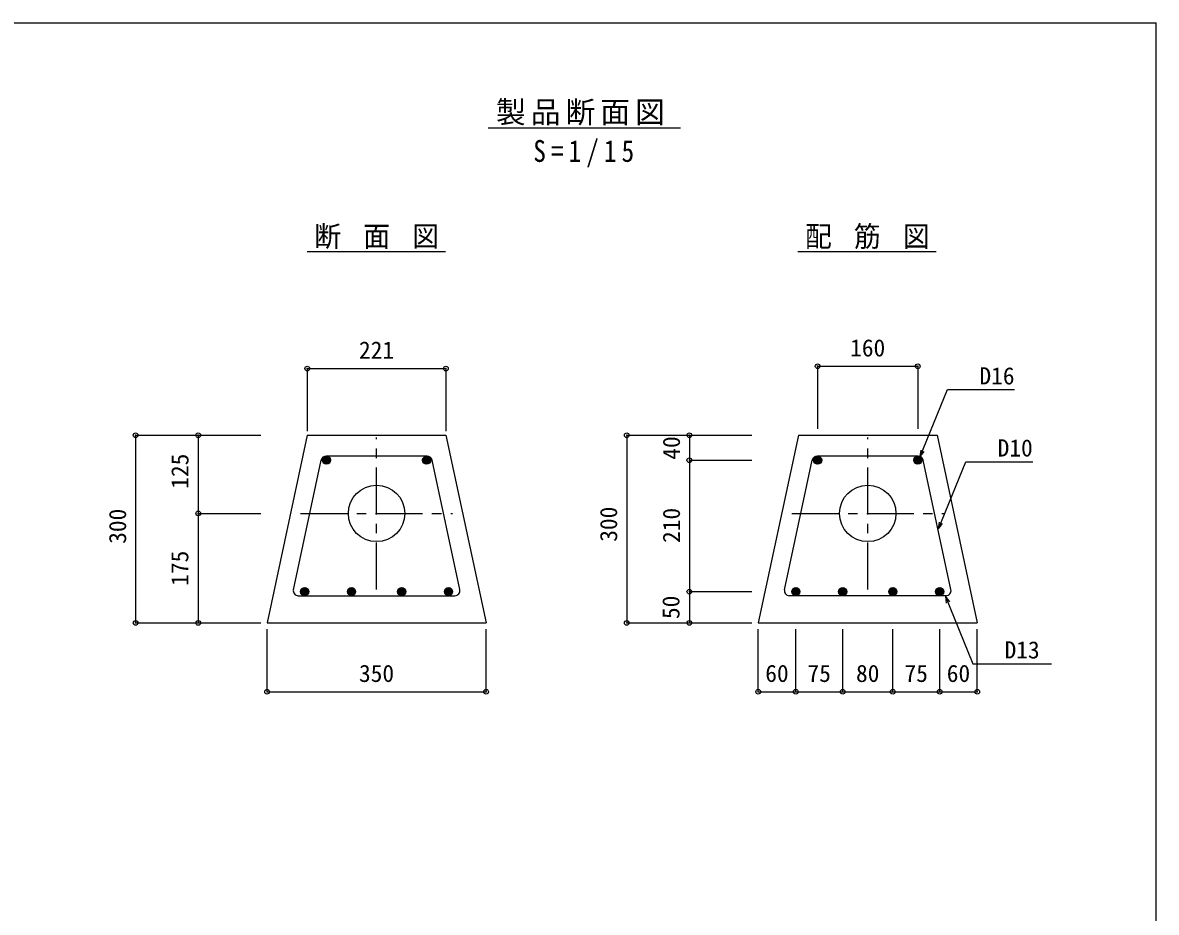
# Model space of a CAD drawing. Units: millimetres at full size, sheet at 1:15. Extents: x -2099 to 2101, y -1453 to 1487.
# Drawn here: x 290 to 2101, y 65 to 1487 of the extents above; entities that cross this region are included whole.
import ezdxf
from ezdxf.enums import TextEntityAlignment as Align

# ---------------------------------------------------------------- set-up
doc = ezdxf.new("R2010")
doc.units = ezdxf.units.MM
doc.header["$LTSCALE"] = 15
doc.header["$PDMODE"] = 32
doc.header["$PDSIZE"] = 7.5
doc.linetypes.add('CHAIN1', pattern=[8, 5, -1, 1, -1])
doc.layers.add('0-0', color=7, linetype='Continuous')
doc.styles.add('ＭＳ ゴシック', font='')
doc.styles.get('ＭＳ ゴシック').set_extended_font_data('MS Gothic')

msp = doc.modelspace()

# ---------------------------------------------------------------- linework, layer by layer
at = {"layer": '0-0', "color": 5}
msp.add_line((-2099.23, 1486.51), (2100.77, 1486.51), dxfattribs=at)
at = {"layer": '0-0', "color": 3}
for p, q in [((1033.46, 1318.28), (1340.74, 1318.28)), ((744.14, 1121.04), (965.35, 1121.04)), ((1528.08, 1121.04), (1749.29, 1121.04)), ((744.33, 827.53), (680.05, 527.53)), ((1529, 827.53), (1464.71, 527.53)), ((680.05, 527.53), (1030.04, 527.53)), ((1464.71, 527.53), (1814.71, 527.53))]:
    msp.add_line(p, q, dxfattribs=at)
at = {"layer": '0-0', "color": 4}
for p, q in [((744.33, 934.03), (744.33, 834.03)), ((1559.71, 937.53), (1559.71, 837.53)), ((470.05, 827.53), (570.05, 827.53)), ((470.05, 827.53), (470.05, 527.53)), ((570.05, 827.53), (670.05, 827.53)), ((570.05, 827.53), (570.05, 702.53)), ((1254.71, 827.53), (1354.71, 827.53)), ((1254.71, 827.53), (1254.71, 527.53)), ((1354.71, 827.53), (1454.71, 827.53)), ((1354.71, 827.53), (1354.71, 787.53)), ((1354.71, 787.53), (1454.71, 787.53)), ((1354.71, 787.53), (1354.71, 577.53)), ((570.05, 702.53), (670.05, 702.53)), ((570.05, 702.53), (570.05, 527.53)), ((1354.71, 577.53), (1454.71, 577.53)), ((1354.71, 577.53), (1354.71, 527.53)), ((470.05, 527.53), (570.05, 527.53)), ((570.05, 527.53), (670.05, 527.53)), ((1254.71, 527.53), (1354.71, 527.53)), ((1354.71, 527.53), (1454.71, 527.53)), ((680.05, 417.53), (680.05, 517.53)), ((1030.04, 417.53), (1030.04, 517.53)), ((1464.71, 417.53), (1464.71, 517.53)), ((1524.71, 417.53), (1524.71, 517.53)), ((1599.71, 417.53), (1599.71, 517.53)), ((1679.71, 417.53), (1679.71, 517.53)), ((1754.71, 417.53), (1754.71, 517.53)), ((1814.71, 417.53), (1814.71, 517.53)), ((680.05, 417.53), (1030.04, 417.53)), ((1464.71, 417.53), (1524.71, 417.53)), ((1524.71, 417.53), (1599.71, 417.53)), ((1599.71, 417.53), (1679.71, 417.53)), ((1679.71, 417.53), (1754.71, 417.53)), ((1754.71, 417.53), (1814.71, 417.53))]:
    msp.add_line(p, q, dxfattribs=at)
at = {"layer": '0-0', "color": 4, "linetype": 'CHAIN1'}
for p, q in [((855.05, 581.03), (855.05, 824.03)), ((1639.71, 581.03), (1639.71, 824.03)), ((733.55, 702.53), (976.55, 702.53)), ((1518.21, 702.53), (1761.21, 702.53))]:
    msp.add_line(p, q, dxfattribs=at)
at = {"layer": '0-0'}
for p, q in [((1723.72, 793.23), (1725.01, 803.65)), ((1723.72, 793.23), (1730.05, 801.6)), ((768.58, 788.21), (775.73, 781.06)), ((768.75, 785.92), (773.44, 781.23)), ((769, 789.91), (777.43, 781.48)), ((769.74, 791.29), (778.81, 782.23)), ((770.75, 792.4), (779.92, 783.23)), ((772, 793.27), (780.79, 784.49)), ((773.55, 793.85), (781.37, 786.03)), ((775.51, 794.01), (781.53, 787.99)), ((928.58, 788.21), (935.73, 781.06)), ((928.75, 785.92), (933.44, 781.23)), ((929, 789.91), (937.43, 781.48)), ((929.74, 791.29), (938.81, 782.23)), ((930.75, 792.4), (939.92, 783.23)), ((932, 793.27), (940.79, 784.49)), ((933.55, 793.85), (941.37, 786.03)), ((935.51, 794.01), (941.53, 787.99)), ((1553.25, 788.21), (1560.4, 781.06)), ((1553.42, 785.92), (1558.11, 781.23)), ((1553.67, 789.91), (1562.1, 781.48)), ((1554.41, 791.29), (1563.48, 782.23)), ((1555.42, 792.4), (1564.59, 783.23)), ((1556.67, 793.27), (1565.46, 784.49)), ((1558.21, 793.85), (1566.04, 786.03)), ((1560.18, 794.01), (1566.2, 787.99)), ((1713.25, 788.21), (1720.4, 781.06)), ((1713.42, 785.92), (1718.11, 781.23)), ((1713.67, 789.91), (1722.1, 781.48)), ((1714.41, 791.29), (1723.48, 782.23)), ((1715.42, 792.4), (1724.59, 783.23)), ((1716.67, 793.27), (1725.46, 784.49)), ((1718.21, 793.85), (1726.04, 786.03)), ((1720.18, 794.01), (1726.2, 787.99)), ((1752.8, 678.03), (1796.32, 785.18)), ((1796.32, 785.18), (1903.47, 785.18)), ((1752.8, 678.03), (1754.1, 688.45)), ((1752.8, 678.03), (1759.13, 686.41)), ((734, 579.91), (742.43, 571.48)), ((734.74, 581.29), (743.81, 572.23)), ((735.75, 582.4), (744.92, 573.23)), ((737, 583.27), (745.79, 574.49)), ((738.55, 583.85), (746.37, 576.03)), ((740.51, 584.01), (746.53, 577.99)), ((809, 579.91), (817.43, 571.48)), ((809.74, 581.29), (818.81, 572.23)), ((810.75, 582.4), (819.92, 573.23)), ((812, 583.27), (820.79, 574.49)), ((813.55, 583.85), (821.37, 576.03)), ((815.51, 584.01), (821.53, 577.99)), ((889, 579.91), (897.43, 571.48)), ((889.74, 581.29), (898.81, 572.23)), ((890.75, 582.4), (899.92, 573.23)), ((892, 583.27), (900.79, 574.49)), ((893.54, 583.85), (901.37, 576.03)), ((895.51, 584.01), (901.53, 577.99)), ((964, 579.91), (972.43, 571.48)), ((964.74, 581.29), (973.81, 572.23)), ((965.75, 582.4), (974.92, 573.23)), ((967, 583.27), (975.79, 574.49)), ((968.54, 583.85), (976.37, 576.03)), ((970.51, 584.01), (976.53, 577.99)), ((1518.67, 579.91), (1527.1, 571.48)), ((1519.41, 581.29), (1528.48, 572.23)), ((1520.42, 582.4), (1529.59, 573.23)), ((1521.67, 583.27), (1530.46, 574.49)), ((1523.21, 583.85), (1531.04, 576.03)), ((1525.18, 584.01), (1531.2, 577.99)), ((1593.67, 579.91), (1602.1, 571.48)), ((1594.41, 581.29), (1603.48, 572.23)), ((1595.42, 582.4), (1604.59, 573.23)), ((1596.67, 583.27), (1605.46, 574.49)), ((1598.21, 583.85), (1606.04, 576.03)), ((1600.18, 584.01), (1606.2, 577.99)), ((1673.67, 579.91), (1682.1, 571.48)), ((1674.41, 581.29), (1683.48, 572.23)), ((1675.42, 582.4), (1684.59, 573.23)), ((1676.67, 583.27), (1685.46, 574.49)), ((1678.21, 583.85), (1686.04, 576.03)), ((1680.18, 584.01), (1686.2, 577.99)), ((1748.67, 579.91), (1757.1, 571.48)), ((1749.41, 581.29), (1758.48, 572.23)), ((1750.42, 582.4), (1759.59, 573.23)), ((1751.67, 583.27), (1760.46, 574.49)), ((1753.21, 583.85), (1761.04, 576.03)), ((1755.18, 584.01), (1761.2, 577.99)), ((733.58, 578.21), (740.73, 571.06)), ((733.75, 575.92), (738.44, 571.23)), ((808.58, 578.21), (815.73, 571.06)), ((808.75, 575.92), (813.44, 571.23)), ((888.58, 578.21), (895.73, 571.06)), ((888.75, 575.92), (893.44, 571.23)), ((963.58, 578.21), (970.73, 571.06)), ((963.75, 575.92), (968.44, 571.23)), ((1518.25, 578.21), (1525.4, 571.06)), ((1518.42, 575.92), (1523.11, 571.23)), ((1593.25, 578.21), (1600.4, 571.06)), ((1593.42, 575.92), (1598.11, 571.23)), ((1673.25, 578.21), (1680.4, 571.06)), ((1673.41, 575.92), (1678.11, 571.23)), ((1748.25, 578.21), (1755.4, 571.06)), ((1748.41, 575.92), (1753.11, 571.23)), ((1763.82, 569.62), (1770.15, 561.25)), ((1763.82, 569.62), (1765.12, 559.2))]:
    msp.add_line(p, q, dxfattribs=at)
at = {"layer": '0-0', "color": 2}
for p, q in [((722.12, 580.7), (766.48, 787.7)), ((935.79, 794.03), (774.3, 794.03)), ((987.96, 580.74), (943.61, 787.7)), ((1506.79, 580.7), (1551.15, 787.7)), ((1720.46, 794.03), (1558.97, 794.03)), ((1772.63, 580.74), (1728.28, 787.7)), ((729.94, 571.02), (980.14, 571.06)), ((1764.81, 571.06), (1514.61, 571.02))]:
    msp.add_line(p, q, dxfattribs=at)
at = {"layer": '0-0', "color": 5}
msp.add_lwpolyline([(-2099.23, 1486.51), (-2099.23, -1453.49), (2100.77, -1453.49), (2100.77, 1486.51)], dxfattribs=at)
at = {"layer": '0-0', "color": 4}
for points in [[(744.33, 934.03), (965.76, 934.03), (965.76, 834.03)], [(1559.71, 937.53), (1719.71, 937.53), (1719.71, 837.53)]]:
    msp.add_lwpolyline(points, dxfattribs=at)
at = {"layer": '0-0'}
for points in [[(1723.72, 793.23), (1767.24, 900.37), (1874.39, 900.37)], [(1763.82, 569.62), (1807.38, 462.49), (1933.5, 462.49)]]:
    msp.add_lwpolyline(points, dxfattribs=at)
at = {"layer": '0-0', "color": 3}
for points in [[(744.33, 827.53), (965.76, 827.53), (1030.04, 527.53)], [(1529, 827.53), (1750.43, 827.53), (1814.71, 527.53)]]:
    msp.add_lwpolyline(points, dxfattribs=at)
at = {"layer": '0-0', "color": 2}
for centre in [(775.05, 787.53), (935.05, 787.53), (1559.71, 787.53), (1719.71, 787.53), (740.05, 577.53), (815.05, 577.53), (895.04, 577.53), (970.04, 577.53), (1524.71, 577.53), (1599.71, 577.53), (1679.71, 577.53), (1754.71, 577.53)]:
    msp.add_circle(centre, 6.5, dxfattribs=at)
at = {"layer": '0-0', "color": 3}
for centre in [(855.05, 702.53), (1639.71, 702.53)]:
    msp.add_circle(centre, 45.1, dxfattribs=at)
at = {"layer": '0-0', "color": 2}
for centre, start, end in [((774.3, 786.03), 90, 167.9053), ((935.79, 786.03), 12.09475, 90), ((1558.97, 786.03), 90, 167.9053), ((1720.46, 786.03), 12.09475, 90), ((729.94, 579.02), 167.9053, 270.00892), ((980.14, 579.06), 270.00892, 12.09475), ((1514.61, 579.02), 167.9053, 270.00892), ((1764.81, 579.06), 270.00892, 12.09475)]:
    msp.add_arc(centre, 8, start, end, dxfattribs=at)
at = {"layer": '0-0', "color": 4}
for p in [(744.33, 934.03), (965.76, 934.03), (1559.71, 937.53), (1719.71, 937.53), (470.05, 827.53), (570.05, 827.53), (1254.71, 827.53), (1354.71, 827.53), (1354.71, 787.53), (570.05, 702.53), (1354.71, 577.53), (470.05, 527.53), (570.05, 527.53), (1254.71, 527.53), (1354.71, 527.53), (680.05, 417.53), (1030.04, 417.53), (1464.71, 417.53), (1524.71, 417.53), (1599.71, 417.53), (1679.71, 417.53), (1754.71, 417.53), (1814.71, 417.53)]:
    msp.add_point(p, dxfattribs=at)

# ---------------------------------------------------------------- texts
at = {"layer": '0-0', "color": 4, "style": 'ＭＳ ゴシック'}
for s, p in [('160', (1611.59, 945.03)), ('221', (826.92, 941.53)), ('D16', (1818.14, 900.37)), ('D10', (1847.22, 785.18)), ('D13', (1858.27, 462.52)), ('350', (826.92, 425.03)), ('60', (1475.96, 425.03)), ('75', (1543.46, 425.03)), ('80', (1620.96, 425.03)), ('75', (1698.46, 425.03)), ('60', (1765.96, 425.03))]:
    msp.add_text(s, height=27.49, dxfattribs=at).set_placement(p, align=Align.BOTTOM_LEFT)
for s, p in [('40', (1347.97, 788.36)), ('125', (562.75, 741.91)), ('300', (463.15, 653.95)), ('300', (1247.62, 657.21)), ('210', (1347.97, 655.31)), ('175', (562.55, 586.9)), ('50', (1347.21, 533.78))]:
    msp.add_text(s, height=27.49, rotation=90, dxfattribs=at).set_placement(p, align=Align.BOTTOM_LEFT)
at = {"layer": '0-0', "attachment_point": 7, "style": 'ＭＳ ゴシック'}
for s, insert, char_height in [('\\T1.17;製品断面図', (1045.7, 1322.03), 34.84), ('\\T1.4;\\W0.85;S=1/15', (1105.41, 1255.63), 34.84), ('\\T1.22;\\W0.95;断\\~面\\~図', (755.56, 1124.76), 32.99), ('\\T1.22;\\W0.95;配\\~筋\\~図', (1539.49, 1124.76), 32.99)]:
    msp.add_mtext(s, dxfattribs=dict(at, insert=insert, char_height=char_height))

doc.saveas('drawing.dxf')
